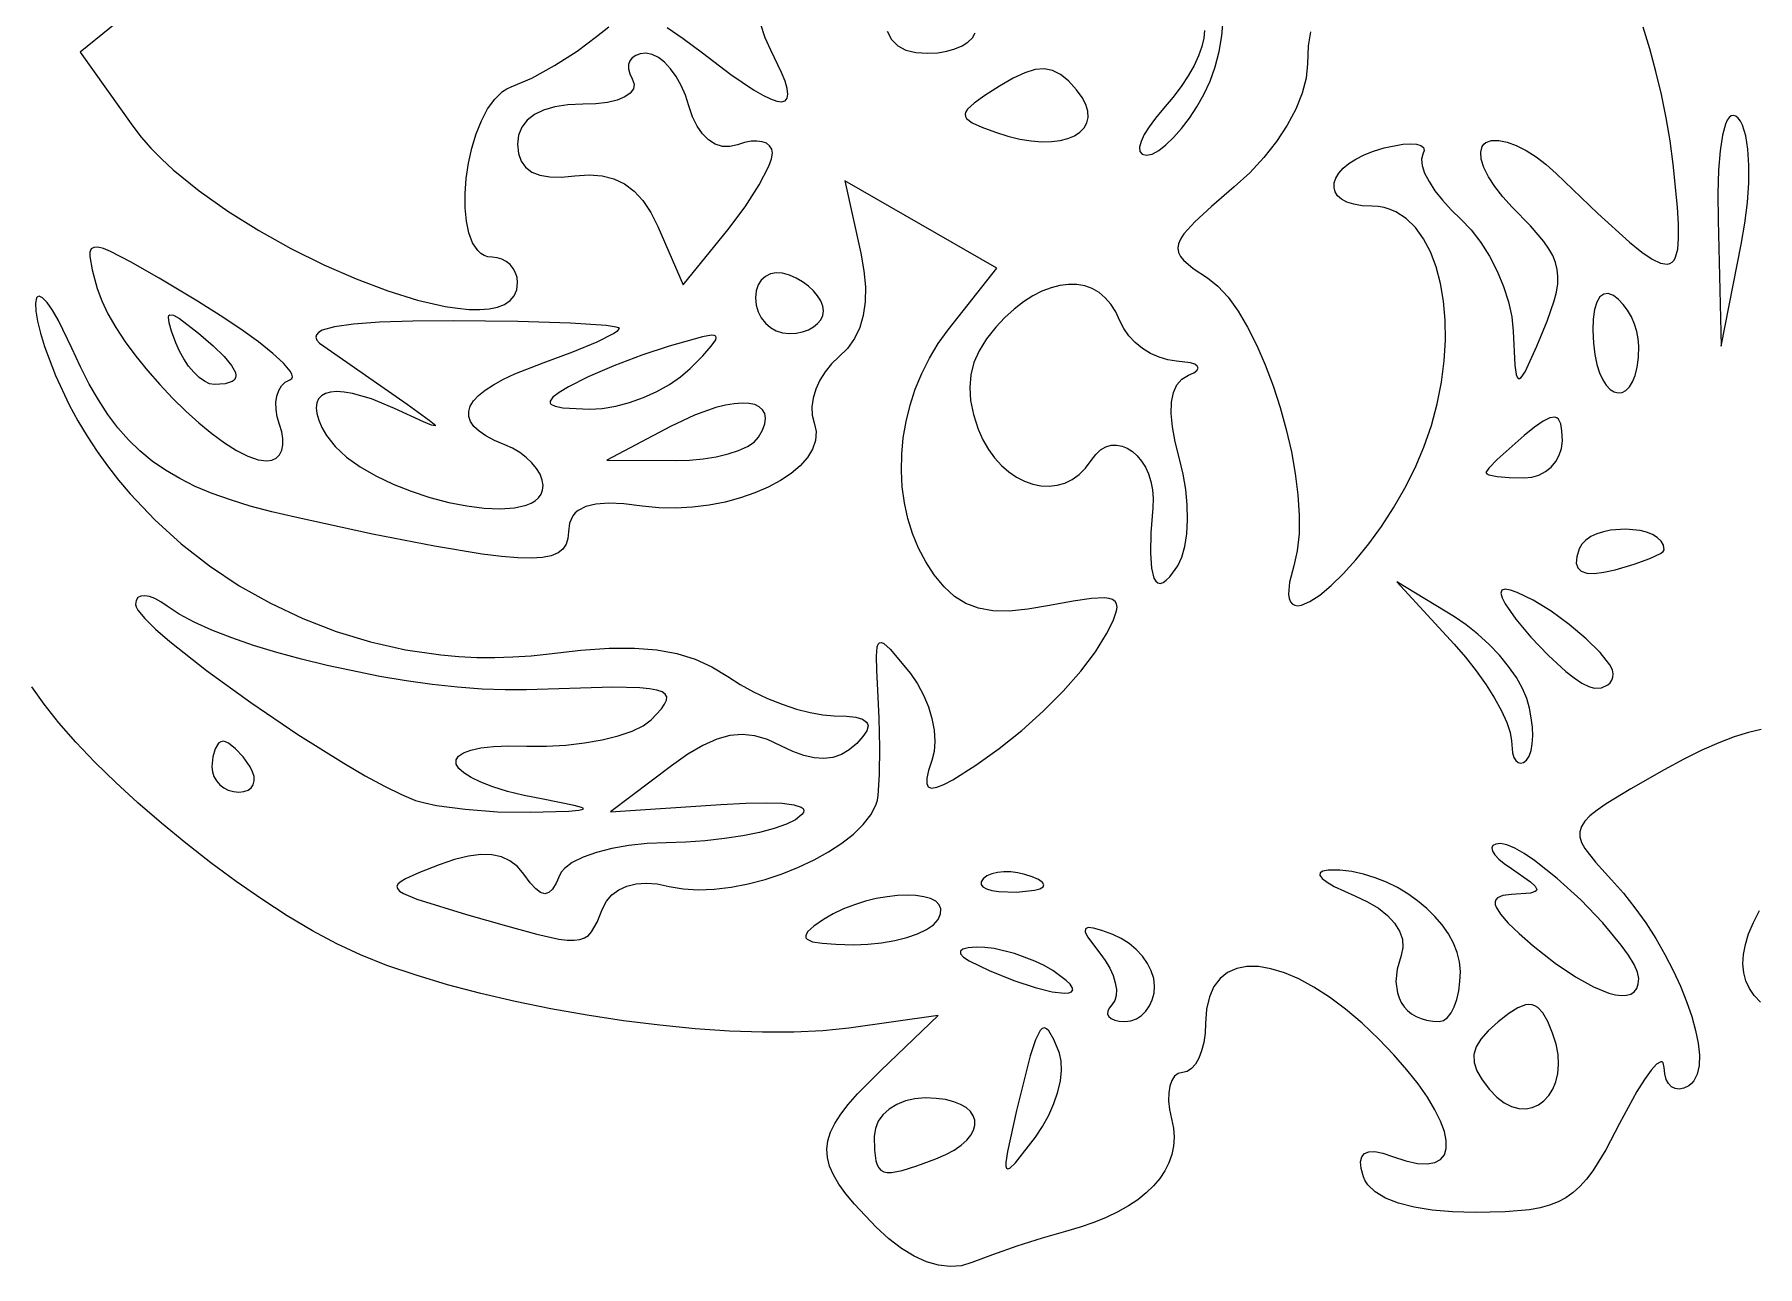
# Model space of a CAD drawing. Header units: millimetres. Extents: x -3.08 to 4.09, y 0 to 4.57.
# Drawn here: x -1.866 to -1.115, y 1.438 to 1.975 of the extents above; entities that cross this region are included whole.
import ezdxf

# ---------------------------------------------------------------- set-up
doc = ezdxf.new("R2010")
doc.units = ezdxf.units.MM

msp = doc.modelspace()

# ---------------------------------------------------------------- linework, layer by layer
at = {"flags": 128}
for points in [[(-1.820538, 1.988076), (-1.846372, 1.967159), (-1.8234, 1.934896), (-1.819744, 1.930137), (-1.815569, 1.92538), (-1.810917, 1.920639), (-1.80583, 1.915932), (-1.794517, 1.906689), (-1.781962, 1.897785), (-1.768497, 1.889355), (-1.754457, 1.881536), (-1.740173, 1.874462), (-1.725979, 1.868269), (-1.712209, 1.863092), (-1.699194, 1.859066), (-1.687267, 1.856327), (-1.681817, 1.855483), (-1.676763, 1.855011), (-1.672148, 1.854928), (-1.668013, 1.855252), (-1.6644, 1.855999), (-1.661351, 1.857186), (-1.658907, 1.85883), (-1.65711, 1.860948), (-1.656001, 1.863557), (-1.655622, 1.866673)], [(-1.655622, 1.866673), (-1.655849, 1.868905), (-1.656499, 1.870988), (-1.657526, 1.872874), (-1.658886, 1.874521), (-1.660532, 1.87588), (-1.662419, 1.876908), (-1.664501, 1.877558), (-1.666733, 1.877784), (-1.66854, 1.877976), (-1.670189, 1.878537), (-1.67168, 1.879442), (-1.673017, 1.88067), (-1.675239, 1.884), (-1.676876, 1.888341), (-1.677948, 1.893509), (-1.678476, 1.899318), (-1.678481, 1.905585), (-1.677983, 1.912123), (-1.677003, 1.918748), (-1.675563, 1.925276), (-1.673682, 1.931521), (-1.671381, 1.937298), (-1.668682, 1.942423), (-1.665605, 1.946711), (-1.662171, 1.949976), (-1.660326, 1.951168), (-1.6584, 1.952034), (-1.649452, 1.955908), (-1.639462, 1.961357), (-1.62965, 1.967656), (-1.621233, 1.974076), (-1.615892, 1.978271)], [(-1.590395, 1.977873), (-1.583392, 1.973181), (-1.575038, 1.96684), (-1.562622, 1.957428), (-1.552749, 1.950745), (-1.548756, 1.948427), (-1.545389, 1.946792), (-1.542642, 1.94584), (-1.540512, 1.945571), (-1.538996, 1.945985), (-1.53809, 1.947082), (-1.537789, 1.948862), (-1.538091, 1.951326), (-1.538992, 1.954474), (-1.540487, 1.958306), (-1.545247, 1.968021), (-1.547649, 1.973408), (-1.549639, 1.979689)], [(-1.494482, 1.976339), (-1.49253, 1.972722), (-1.489811, 1.969999), (-1.486288, 1.968117), (-1.481923, 1.967026), (-1.476677, 1.966673), (-1.472447, 1.9669), (-1.468501, 1.96755), (-1.464925, 1.968578), (-1.461806, 1.969937), (-1.45923, 1.971583), (-1.457283, 1.97347), (-1.456051, 1.975552)], [(-1.356052, 1.976661), (-1.356381, 1.973336), (-1.357258, 1.969647), (-1.358684, 1.965642), (-1.360658, 1.96137), (-1.363178, 1.956877), (-1.366244, 1.95221), (-1.369855, 1.947418), (-1.374011, 1.942548), (-1.377484, 1.938465), (-1.380291, 1.934657), (-1.382401, 1.931206), (-1.383785, 1.928196), (-1.384412, 1.92571), (-1.384253, 1.923832), (-1.383277, 1.922643), (-1.381455, 1.922229), (-1.378964, 1.922769), (-1.376082, 1.924316), (-1.372911, 1.926762), (-1.369554, 1.929998), (-1.366115, 1.933916), (-1.362695, 1.938407), (-1.3594, 1.943362), (-1.35633, 1.948673)], [(-1.309841, 1.976075), (-1.310889, 1.969914), (-1.311177, 1.962104), (-1.311775, 1.955892), (-1.313511, 1.949257), (-1.316304, 1.942337), (-1.320068, 1.935274), (-1.324721, 1.928207), (-1.330179, 1.921276), (-1.336359, 1.914621), (-1.343177, 1.908382), (-1.353065, 1.899925), (-1.360321, 1.893221), (-1.365057, 1.887893), (-1.366514, 1.885627), (-1.367382, 1.883564), (-1.367675, 1.881657), (-1.367406, 1.879858), (-1.36659, 1.878121), (-1.36524, 1.876399), (-1.360993, 1.87281), (-1.354775, 1.868715), (-1.350258, 1.865167), (-1.345805, 1.860292), (-1.341462, 1.854252), (-1.337278, 1.847209), (-1.333302, 1.839323), (-1.329583, 1.830757), (-1.326168, 1.821672), (-1.323106, 1.812229), (-1.320446, 1.80259), (-1.318236, 1.792917), (-1.316524, 1.783371), (-1.315359, 1.774113), (-1.314789, 1.765306), (-1.314863, 1.757111), (-1.315629, 1.749688), (-1.317136, 1.743201), (-1.319, 1.736001), (-1.319459, 1.730816), (-1.319206, 1.728938), (-1.318657, 1.727513), (-1.317829, 1.726525), (-1.316742, 1.725957), (-1.315413, 1.725793), (-1.313861, 1.726016), (-1.310161, 1.727553), (-1.305789, 1.730437), (-1.300891, 1.734533), (-1.295615, 1.739706), (-1.290107, 1.745824), (-1.284515, 1.752752), (-1.278985, 1.760355), (-1.273665, 1.768501), (-1.2687, 1.777056), (-1.264239, 1.785885), (-1.260427, 1.794854)], [(-1.35633, 1.948673), (-1.353641, 1.95447), (-1.351427, 1.960806), (-1.349714, 1.967477), (-1.348532, 1.974277), (-1.347906, 1.981002)], [(-1.260427, 1.794854), (-1.257176, 1.80435), (-1.254635, 1.813859), (-1.252784, 1.823295), (-1.251606, 1.832571), (-1.251082, 1.841601), (-1.251193, 1.850299), (-1.25192, 1.858578), (-1.253245, 1.866352), (-1.255149, 1.873535), (-1.257614, 1.88004), (-1.260621, 1.885781), (-1.264152, 1.890672), (-1.268187, 1.894627), (-1.272709, 1.897558), (-1.275146, 1.898613), (-1.277698, 1.89938), (-1.280362, 1.899848), (-1.283136, 1.900007), (-1.287423, 1.900217), (-1.29105, 1.90082), (-1.294028, 1.90177), (-1.296365, 1.903023), (-1.298071, 1.904535), (-1.299155, 1.906259), (-1.299626, 1.908153), (-1.299493, 1.910172), (-1.298767, 1.91227), (-1.297456, 1.914403), (-1.295569, 1.916528), (-1.293116, 1.918598), (-1.290107, 1.920571), (-1.286549, 1.9224), (-1.282454, 1.924042), (-1.27783, 1.925451), (-1.269618, 1.927029), (-1.266333, 1.927221), (-1.263688, 1.927031), (-1.261752, 1.92647), (-1.260596, 1.925549), (-1.260288, 1.924279), (-1.2609, 1.922673), (-1.261521, 1.920543), (-1.261233, 1.917772), (-1.260104, 1.914476), (-1.258203, 1.910772), (-1.255599, 1.906778), (-1.252359, 1.902609), (-1.248552, 1.898382), (-1.244247, 1.894215), (-1.239822, 1.889634), (-1.235663, 1.884221), (-1.231863, 1.878178), (-1.228514, 1.871705), (-1.225711, 1.865), (-1.223548, 1.858266), (-1.222116, 1.851701), (-1.221511, 1.845507), (-1.220812, 1.830642), (-1.220208, 1.82665), (-1.219804, 1.82549), (-1.219318, 1.824878), (-1.218739, 1.824808), (-1.218056, 1.825272), (-1.216337, 1.827776), (-1.211177, 1.838896), (-1.206639, 1.849868), (-1.203581, 1.858746), (-1.202638, 1.862576), (-1.202102, 1.866093), (-1.201986, 1.869368), (-1.202302, 1.872472), (-1.203063, 1.875475), (-1.204281, 1.878447), (-1.205969, 1.88146), (-1.208138, 1.884583), (-1.213973, 1.891443), (-1.221886, 1.89959), (-1.226058, 1.904103), (-1.229544, 1.908566), (-1.232296, 1.912861), (-1.234268, 1.916875), (-1.235411, 1.92049), (-1.235679, 1.92359), (-1.235024, 1.92606), (-1.234336, 1.927023), (-1.2334, 1.927784), (-1.230915, 1.928658), (-1.227796, 1.928689), (-1.224167, 1.927934), (-1.220155, 1.926448), (-1.215884, 1.924286), (-1.21148, 1.921503), (-1.207068, 1.918156), (-1.202775, 1.914298), (-1.184585, 1.896755), (-1.170792, 1.884288), (-1.165385, 1.879971), (-1.160885, 1.876938), (-1.157229, 1.875195), (-1.154353, 1.874746), (-1.153187, 1.875009), (-1.152193, 1.875598), (-1.151362, 1.876512), (-1.150686, 1.877754), (-1.149768, 1.88122), (-1.149374, 1.886001), (-1.149442, 1.892103), (-1.149907, 1.89953), (-1.151775, 1.918382), (-1.153085, 1.928443), (-1.154795, 1.938602), (-1.156863, 1.948754), (-1.15925, 1.958797), (-1.161912, 1.968628), (-1.16481, 1.978144)], [(-1.544511, 1.923104), (-1.544821, 1.924902), (-1.545711, 1.926347), (-1.547118, 1.927426), (-1.548979, 1.928123), (-1.551233, 1.928424), (-1.553815, 1.928313), (-1.556665, 1.927776), (-1.559719, 1.926798), (-1.563076, 1.92598), (-1.566339, 1.926092), (-1.569454, 1.927088), (-1.572367, 1.928925), (-1.575022, 1.93156), (-1.577365, 1.934949), (-1.579343, 1.939047), (-1.5809, 1.943812), (-1.582363, 1.948403), (-1.584232, 1.952687), (-1.586432, 1.956569), (-1.588884, 1.959956), (-1.591513, 1.962754), (-1.594241, 1.964869), (-1.596993, 1.966207), (-1.599691, 1.966673), (-1.602123, 1.966447), (-1.60412, 1.965797), (-1.605658, 1.964769), (-1.606714, 1.963409), (-1.607262, 1.961763), (-1.607279, 1.959876), (-1.60674, 1.957794), (-1.605622, 1.955562), (-1.604771, 1.953274), (-1.605084, 1.951166), (-1.606486, 1.949276), (-1.608901, 1.947642), (-1.612255, 1.946304), (-1.616471, 1.9453), (-1.621475, 1.94467), (-1.627191, 1.944451), (-1.633688, 1.944165), (-1.639385, 1.943314), (-1.644262, 1.941913), (-1.648297, 1.939972), (-1.651471, 1.937505), (-1.653763, 1.934525), (-1.655154, 1.931045), (-1.655622, 1.927076), (-1.655235, 1.923047), (-1.654071, 1.919675), (-1.652128, 1.916961), (-1.649403, 1.914902), (-1.645893, 1.913497), (-1.641594, 1.912744), (-1.636505, 1.912641), (-1.630622, 1.913187), (-1.624391, 1.913667), (-1.618726, 1.913269), (-1.613588, 1.91197), (-1.608941, 1.909748), (-1.604747, 1.90658), (-1.600969, 1.902443), (-1.59757, 1.897315), (-1.594511, 1.891173), (-1.5834, 1.865673), (-1.563955, 1.889632), (-1.556405, 1.89968), (-1.550222, 1.909342), (-1.546045, 1.917516), (-1.544908, 1.920702), (-1.544511, 1.923104)], [(-1.411844, 1.950798), (-1.415398, 1.954671), (-1.418845, 1.95748), (-1.422331, 1.959233), (-1.426, 1.959937), (-1.429999, 1.9596), (-1.434473, 1.958228), (-1.439567, 1.955829), (-1.445427, 1.952409), (-1.451913, 1.948266), (-1.456577, 1.944959), (-1.459437, 1.942303), (-1.460195, 1.941161), (-1.460509, 1.940111), (-1.46038, 1.93913), (-1.45981, 1.938194), (-1.457355, 1.936366), (-1.453162, 1.93444), (-1.447247, 1.932229), (-1.441801, 1.930493), (-1.436601, 1.929242), (-1.431685, 1.928453), (-1.427094, 1.928107), (-1.422868, 1.928181), (-1.419046, 1.928656), (-1.415668, 1.92951), (-1.412775, 1.930722), (-1.410405, 1.932271), (-1.4086, 1.934137), (-1.407398, 1.936298), (-1.406841, 1.938733), (-1.406966, 1.941421), (-1.407816, 1.944343), (-1.409428, 1.947475), (-1.411844, 1.950798)], [(-1.123344, 1.93834), (-1.124451, 1.939254), (-1.125496, 1.939618), (-1.126475, 1.939444), (-1.127385, 1.938745), (-1.128226, 1.937534), (-1.128994, 1.935822), (-1.130301, 1.930946), (-1.131287, 1.924217), (-1.131932, 1.915733), (-1.132217, 1.905593), (-1.132122, 1.893896), (-1.130844, 1.838896), (-1.122066, 1.88334), (-1.12047, 1.892622), (-1.119385, 1.901623), (-1.118807, 1.910141), (-1.118731, 1.91797), (-1.119152, 1.924909), (-1.120064, 1.930752), (-1.121463, 1.935297), (-1.122344, 1.937019), (-1.123344, 1.93834)], [(-1.618608, 1.593576), (-1.61687, 1.596932), (-1.614482, 1.599716), (-1.6115, 1.601909), (-1.607978, 1.603494), (-1.603969, 1.604453), (-1.599528, 1.604766), (-1.594709, 1.604415), (-1.589566, 1.603382), (-1.583466, 1.602246), (-1.57685, 1.601838), (-1.56984, 1.602107), (-1.562559, 1.602999), (-1.555128, 1.604461), (-1.547668, 1.60644), (-1.540303, 1.608883), (-1.533153, 1.611738), (-1.526341, 1.61495), (-1.519988, 1.618468), (-1.514217, 1.622238), (-1.509148, 1.626208), (-1.504905, 1.630324), (-1.501609, 1.634533), (-1.499381, 1.638783), (-1.498706, 1.640907), (-1.498344, 1.643021), (-1.497817, 1.652235), (-1.49767, 1.663958), (-1.497899, 1.676681), (-1.498497, 1.688896), (-1.49902, 1.697526), (-1.499164, 1.703808), (-1.49879, 1.707812), (-1.498366, 1.708982), (-1.497761, 1.709609), (-1.496957, 1.709702), (-1.495937, 1.70927), (-1.49318, 1.706866), (-1.484316, 1.696146), (-1.481231, 1.691666), (-1.478615, 1.686801), (-1.476507, 1.681705), (-1.474946, 1.676534), (-1.473971, 1.671444), (-1.473619, 1.666591), (-1.47393, 1.662129), (-1.474941, 1.658215), (-1.476423, 1.653936), (-1.477198, 1.650618), (-1.477245, 1.648242), (-1.476544, 1.646791), (-1.475074, 1.646247), (-1.472814, 1.64659), (-1.469745, 1.647803), (-1.465844, 1.649868), (-1.455751, 1.656174), (-1.445642, 1.663431), (-1.435768, 1.671401), (-1.426382, 1.679843), (-1.417737, 1.688519), (-1.410086, 1.697188), (-1.403681, 1.705611), (-1.398775, 1.713548), (-1.395951, 1.719224), (-1.394449, 1.723531), (-1.394252, 1.725201), (-1.394456, 1.726563), (-1.395084, 1.72763), (-1.39616, 1.728413), (-1.397707, 1.728923), (-1.399748, 1.729173), (-1.405407, 1.728935), (-1.413326, 1.727793), (-1.423691, 1.72584), (-1.433117, 1.724224), (-1.441301, 1.723458), (-1.448415, 1.723589), (-1.45463, 1.724663), (-1.46012, 1.726725), (-1.465056, 1.72982), (-1.469611, 1.733996), (-1.473955, 1.739298), (-1.477662, 1.744941), (-1.48081, 1.750941), (-1.483403, 1.757251), (-1.485443, 1.763825), (-1.486933, 1.770615), (-1.487875, 1.777575), (-1.488273, 1.784657), (-1.488129, 1.791814), (-1.487446, 1.798999), (-1.486226, 1.806166), (-1.484473, 1.813266), (-1.482189, 1.820253), (-1.479378, 1.827081), (-1.476041, 1.833701), (-1.472181, 1.840067), (-1.467802, 1.846132), (-1.446636, 1.873034), (-1.479788, 1.892062), (-1.512941, 1.91109), (-1.506011, 1.879534), (-1.504626, 1.871868), (-1.503975, 1.864798), (-1.504058, 1.858315), (-1.504879, 1.852406), (-1.506439, 1.847061), (-1.508741, 1.842269), (-1.511787, 1.838018), (-1.51558, 1.834298), (-1.51878, 1.831238), (-1.521537, 1.827793), (-1.523808, 1.82408), (-1.525549, 1.820215), (-1.526715, 1.816317), (-1.527264, 1.812501), (-1.52715, 1.808887), (-1.52633, 1.80559), (-1.525437, 1.801711), (-1.52568, 1.797856), (-1.526975, 1.794066), (-1.529239, 1.790381), (-1.532386, 1.786843), (-1.536335, 1.783492), (-1.540999, 1.780368), (-1.546295, 1.777514), (-1.55214, 1.774968), (-1.558449, 1.772772), (-1.565138, 1.770967), (-1.572123, 1.769594), (-1.57932, 1.768693), (-1.586645, 1.768304), (-1.594015, 1.768469), (-1.601344, 1.769229), (-1.609221, 1.770161), (-1.615903, 1.770455), (-1.621435, 1.770098), (-1.625861, 1.769073), (-1.629226, 1.767364), (-1.630525, 1.766248), (-1.631574, 1.764955), (-1.632951, 1.761832), (-1.6334, 1.757979), (-1.633642, 1.75505), (-1.634428, 1.752542), (-1.635848, 1.750461), (-1.637991, 1.748811), (-1.640947, 1.747596), (-1.644804, 1.746821), (-1.649653, 1.746492), (-1.655582, 1.746613), (-1.662681, 1.747188), (-1.67104, 1.748222), (-1.691894, 1.751688), (-1.718858, 1.757048), (-1.75265, 1.76434), (-1.762802, 1.766719), (-1.77218, 1.769219), (-1.780831, 1.771877), (-1.788807, 1.774733), (-1.796156, 1.777824), (-1.80293, 1.781187), (-1.809177, 1.78486), (-1.814948, 1.788882), (-1.820293, 1.793289), (-1.825261, 1.798121), (-1.829902, 1.803414), (-1.834267, 1.809207), (-1.838404, 1.815538), (-1.842365, 1.822443), (-1.846199, 1.829962), (-1.849955, 1.838132), (-1.85584, 1.85023), (-1.858466, 1.854684), (-1.860794, 1.857968), (-1.862759, 1.860001), (-1.864297, 1.860702), (-1.864885, 1.860528), (-1.865342, 1.85999), (-1.86583, 1.857784), (-1.865694, 1.854271), (-1.864952, 1.849809), (-1.863663, 1.844581), (-1.861887, 1.838771), (-1.857117, 1.826128), (-1.851122, 1.81334), (-1.847332, 1.806407), (-1.843275, 1.799656), (-1.838958, 1.793091), (-1.834391, 1.786716), (-1.829583, 1.780538), (-1.824544, 1.77456), (-1.813806, 1.763223), (-1.802249, 1.752744), (-1.789946, 1.743161), (-1.776971, 1.734511), (-1.763394, 1.726831), (-1.74929, 1.72016), (-1.734731, 1.714535), (-1.719789, 1.709993), (-1.704538, 1.706572), (-1.689049, 1.704311), (-1.681238, 1.703626), (-1.673396, 1.703245), (-1.66553, 1.703173), (-1.65765, 1.703414), (-1.649766, 1.703972), (-1.641886, 1.704854), (-1.627984, 1.706439), (-1.615645, 1.707262), (-1.604681, 1.7073), (-1.594907, 1.706527), (-1.586135, 1.704922), (-1.578179, 1.702459), (-1.570852, 1.699116), (-1.563969, 1.694868), (-1.55862, 1.691434), (-1.552762, 1.688232), (-1.546586, 1.68533), (-1.540282, 1.6828), (-1.53404, 1.68071), (-1.528051, 1.679131), (-1.522506, 1.678133), (-1.517594, 1.677784), (-1.51225, 1.677623), (-1.50812, 1.677122), (-1.505186, 1.676257), (-1.503427, 1.675005), (-1.502983, 1.674226), (-1.502825, 1.67334), (-1.50336, 1.67124), (-1.505011, 1.668678), (-1.507761, 1.665632), (-1.510996, 1.662875), (-1.514439, 1.660875), (-1.518114, 1.659632), (-1.522049, 1.659144), (-1.526269, 1.65941), (-1.5308, 1.66043), (-1.535668, 1.662204), (-1.5409, 1.664729), (-1.546661, 1.667402), (-1.552188, 1.669048), (-1.557625, 1.669641), (-1.563117, 1.669156), (-1.568806, 1.667565), (-1.574839, 1.664842), (-1.581359, 1.660961), (-1.588511, 1.655896), (-1.615122, 1.635826), (-1.566969, 1.63909), (-1.556141, 1.63968), (-1.547211, 1.639858), (-1.540195, 1.639627), (-1.535111, 1.638991), (-1.531977, 1.637954), (-1.531146, 1.637285), (-1.530809, 1.636518), (-1.530968, 1.635652), (-1.531625, 1.634687), (-1.534441, 1.632465), (-1.538413, 1.630473), (-1.543724, 1.628608), (-1.550146, 1.626912), (-1.557446, 1.625425), (-1.565395, 1.624189), (-1.57376, 1.623244), (-1.58231, 1.622633), (-1.590816, 1.622396), (-1.599114, 1.622077), (-1.607078, 1.621233), (-1.614518, 1.61992), (-1.621243, 1.618196), (-1.627064, 1.616119), (-1.631789, 1.613745), (-1.635228, 1.611133), (-1.636406, 1.609756), (-1.637191, 1.60834), (-1.638822, 1.60473), (-1.640407, 1.60216), (-1.642016, 1.600632), (-1.643719, 1.600149), (-1.645586, 1.600711), (-1.647687, 1.60232), (-1.650093, 1.604979), (-1.652872, 1.608687), (-1.65572, 1.612048), (-1.658969, 1.61458), (-1.66267, 1.616292), (-1.666877, 1.617187), (-1.671643, 1.617273), (-1.677022, 1.616554), (-1.683067, 1.615038), (-1.68983, 1.612729), (-1.698446, 1.609392), (-1.704436, 1.606712), (-1.706405, 1.605545), (-1.707667, 1.604453), (-1.708208, 1.603407), (-1.708009, 1.602376), (-1.707055, 1.601333), (-1.705329, 1.600246), (-1.699496, 1.597825), (-1.677844, 1.591159), (-1.660415, 1.586095), (-1.64727, 1.582506), (-1.637699, 1.58042), (-1.634032, 1.57995), (-1.630992, 1.579868), (-1.62849, 1.580176), (-1.626439, 1.580878), (-1.624748, 1.581978), (-1.62333, 1.58348), (-1.620957, 1.587703), (-1.618608, 1.593576)], [(-1.759372, 1.80484), (-1.760384, 1.808113), (-1.760911, 1.811306), (-1.760973, 1.81434), (-1.760585, 1.817133), (-1.759768, 1.819607), (-1.758538, 1.821682), (-1.756914, 1.823277), (-1.754913, 1.824312), (-1.7541, 1.824832), (-1.753827, 1.825649), (-1.754075, 1.826748), (-1.754823, 1.82811), (-1.757735, 1.831552), (-1.762398, 1.835837), (-1.768646, 1.840823), (-1.776314, 1.846371), (-1.785236, 1.85234), (-1.795247, 1.85859), (-1.811884, 1.868588), (-1.824335, 1.875801), (-1.833095, 1.880293), (-1.836246, 1.881537), (-1.83866, 1.882125), (-1.840399, 1.882063), (-1.841526, 1.88136), (-1.842101, 1.880024), (-1.842188, 1.878063), (-1.841143, 1.872294), (-1.838886, 1.864118), (-1.836966, 1.858775), (-1.834224, 1.85305), (-1.830761, 1.847041), (-1.826673, 1.840851), (-1.822061, 1.834578), (-1.817023, 1.828324), (-1.811657, 1.822188), (-1.806063, 1.816272), (-1.800338, 1.810676), (-1.794583, 1.8055), (-1.788895, 1.800845), (-1.783374, 1.796811), (-1.778118, 1.793499), (-1.773225, 1.791008), (-1.768796, 1.78944), (-1.764927, 1.788896), (-1.762708, 1.789221), (-1.760878, 1.790152), (-1.75946, 1.791626), (-1.758478, 1.793576), (-1.757955, 1.795938), (-1.757914, 1.798646), (-1.758378, 1.801635), (-1.759372, 1.80484)], [(-1.522288, 1.854368), (-1.522591, 1.856478), (-1.523458, 1.85867), (-1.524828, 1.860882), (-1.526641, 1.863048), (-1.528836, 1.865105), (-1.531353, 1.866989), (-1.53413, 1.868635), (-1.537108, 1.869979), (-1.540085, 1.870801), (-1.542863, 1.870953), (-1.54538, 1.870473), (-1.547575, 1.869404), (-1.549388, 1.867786), (-1.550758, 1.865661), (-1.551625, 1.863068), (-1.551927, 1.860048), (-1.551625, 1.856914), (-1.550758, 1.85399), (-1.549388, 1.851341), (-1.547575, 1.849031), (-1.54538, 1.847123), (-1.542863, 1.845681), (-1.540085, 1.844769), (-1.537108, 1.844451), (-1.53413, 1.844653), (-1.531353, 1.845233), (-1.528836, 1.84615), (-1.526641, 1.847363), (-1.524828, 1.848831), (-1.523458, 1.850516), (-1.522591, 1.852375), (-1.522288, 1.854368)], [(-1.366983, 1.789771), (-1.36889, 1.797192), (-1.37011, 1.803792), (-1.370644, 1.809574), (-1.370492, 1.81454), (-1.369652, 1.818692), (-1.368125, 1.822034), (-1.365912, 1.824569), (-1.363011, 1.826298), (-1.360786, 1.827377), (-1.35943, 1.828418), (-1.358921, 1.829397), (-1.359238, 1.830288), (-1.360359, 1.831066), (-1.362263, 1.831705), (-1.36833, 1.832465), (-1.372128, 1.832978), (-1.375922, 1.834116), (-1.379613, 1.835806), (-1.383099, 1.837975), (-1.38628, 1.840553), (-1.389055, 1.843465), (-1.391323, 1.84664), (-1.392983, 1.850007), (-1.394772, 1.853916), (-1.396907, 1.857274), (-1.399358, 1.860082), (-1.402098, 1.862342), (-1.405099, 1.864056), (-1.408331, 1.865224), (-1.411766, 1.865848), (-1.415375, 1.86593), (-1.419131, 1.865471), (-1.423005, 1.864473), (-1.426967, 1.862936), (-1.430991, 1.860862), (-1.435046, 1.858253), (-1.439106, 1.85511), (-1.44314, 1.851435), (-1.447122, 1.847229), (-1.451198, 1.842102), (-1.454362, 1.836974), (-1.456624, 1.831783), (-1.457993, 1.82647), (-1.458481, 1.820974), (-1.458098, 1.815235), (-1.456855, 1.809192), (-1.454761, 1.802784), (-1.452717, 1.798147), (-1.450314, 1.793952), (-1.4476, 1.790213), (-1.444622, 1.786943), (-1.441427, 1.784155), (-1.438063, 1.781863), (-1.434577, 1.780078), (-1.431016, 1.778816), (-1.427427, 1.778088), (-1.423859, 1.777908), (-1.420357, 1.77829), (-1.41697, 1.779245), (-1.413744, 1.780789), (-1.410728, 1.782933), (-1.407967, 1.785691), (-1.405511, 1.789076), (-1.403551, 1.79173), (-1.401419, 1.793699), (-1.39916, 1.795016), (-1.396819, 1.795717), (-1.39444, 1.795835), (-1.392069, 1.795405), (-1.389749, 1.794461), (-1.387526, 1.793036), (-1.385445, 1.791166), (-1.38355, 1.788884), (-1.381886, 1.786225), (-1.380497, 1.783223), (-1.379429, 1.779911), (-1.378726, 1.776325), (-1.378433, 1.772498), (-1.378594, 1.768465), (-1.379447, 1.757519), (-1.379648, 1.748747), (-1.379208, 1.742176), (-1.378137, 1.737828), (-1.377369, 1.736495), (-1.376448, 1.735728), (-1.375375, 1.735529), (-1.374151, 1.735901), (-1.372777, 1.736846), (-1.371256, 1.73837), (-1.367775, 1.743159), (-1.366, 1.746886), (-1.364698, 1.751595), (-1.363872, 1.757094), (-1.363525, 1.763194), (-1.363659, 1.769703), (-1.364278, 1.776429), (-1.365385, 1.783182), (-1.366983, 1.789771)], [(-1.166733, 1.838896), (-1.166958, 1.842119), (-1.167605, 1.845394), (-1.168626, 1.848631), (-1.169978, 1.851739), (-1.171614, 1.854627), (-1.173489, 1.857204), (-1.175558, 1.859379), (-1.177775, 1.861062), (-1.180031, 1.861951), (-1.182011, 1.861712), (-1.183686, 1.860413), (-1.18503, 1.858118), (-1.186013, 1.854893), (-1.186609, 1.850804), (-1.186788, 1.845918), (-1.186525, 1.840298), (-1.18592, 1.835343), (-1.185008, 1.83102), (-1.183837, 1.827334), (-1.182454, 1.824288), (-1.180906, 1.821885), (-1.179243, 1.820129), (-1.177511, 1.819023), (-1.175759, 1.818571), (-1.174034, 1.818776), (-1.172384, 1.819641), (-1.170856, 1.82117), (-1.169499, 1.823367), (-1.168361, 1.826234), (-1.167488, 1.829776), (-1.16693, 1.833995), (-1.166733, 1.838896)], [(-1.804691, 1.840465), (-1.806524, 1.845505), (-1.807597, 1.849204), (-1.807851, 1.851588), (-1.807653, 1.852295), (-1.807228, 1.852682), (-1.805667, 1.852511), (-1.803111, 1.8511), (-1.794775, 1.844659), (-1.788349, 1.839102), (-1.783532, 1.834405), (-1.780314, 1.830531), (-1.778681, 1.827444), (-1.778455, 1.826184), (-1.778622, 1.825107), (-1.77918, 1.824209), (-1.780126, 1.823484), (-1.783181, 1.822536), (-1.787775, 1.822229), (-1.789911, 1.822601), (-1.79218, 1.823668), (-1.794511, 1.825355), (-1.796837, 1.827587), (-1.799087, 1.830288), (-1.801193, 1.833385), (-1.803084, 1.836802), (-1.804691, 1.840465)], [(-1.644511, 1.778132), (-1.644851, 1.780565), (-1.645826, 1.783086), (-1.647367, 1.785623), (-1.649407, 1.788102), (-1.651876, 1.79045), (-1.654706, 1.792595), (-1.657829, 1.794462), (-1.661177, 1.795979), (-1.66566, 1.797879), (-1.669394, 1.799846), (-1.672383, 1.801875), (-1.67463, 1.803962), (-1.676136, 1.806102), (-1.676904, 1.808288), (-1.676936, 1.810518), (-1.676235, 1.812784), (-1.674802, 1.815084), (-1.672642, 1.817411), (-1.669755, 1.81976), (-1.666144, 1.822127), (-1.661812, 1.824507), (-1.656761, 1.826895), (-1.644511, 1.831673), (-1.63157, 1.836448), (-1.620978, 1.840863), (-1.613825, 1.844425), (-1.61188, 1.845734), (-1.611205, 1.846646), (-1.611586, 1.846988), (-1.612693, 1.84732), (-1.616937, 1.84795), (-1.632507, 1.849019), (-1.655541, 1.849741), (-1.683663, 1.850007), (-1.701337, 1.849853), (-1.715802, 1.84938), (-1.727146, 1.848571), (-1.735459, 1.847409), (-1.740827, 1.845878), (-1.742434, 1.844968), (-1.743339, 1.84396), (-1.743552, 1.84285), (-1.743084, 1.841638), (-1.741946, 1.84032), (-1.74015, 1.838896), (-1.703816, 1.813659), (-1.694114, 1.806751), (-1.69194, 1.80494), (-1.69154, 1.804439), (-1.691603, 1.804206), (-1.693138, 1.804537), (-1.696584, 1.805919), (-1.709358, 1.811784), (-1.719278, 1.815934), (-1.727674, 1.818375), (-1.73126, 1.818971), (-1.734418, 1.819158), (-1.737131, 1.818943), (-1.739384, 1.818333), (-1.741161, 1.817333), (-1.742446, 1.815951), (-1.743223, 1.814191), (-1.743477, 1.812062), (-1.743192, 1.809568), (-1.742351, 1.806716), (-1.740939, 1.803513), (-1.738941, 1.799965), (-1.735219, 1.795166), (-1.730246, 1.790603), (-1.724229, 1.786324), (-1.717372, 1.782376), (-1.709882, 1.778806), (-1.701964, 1.775663), (-1.693825, 1.772993), (-1.685669, 1.770845), (-1.677702, 1.769266), (-1.67013, 1.768303), (-1.663159, 1.768004), (-1.656994, 1.768416), (-1.651841, 1.769588), (-1.649708, 1.770473), (-1.647906, 1.771566), (-1.646459, 1.772872), (-1.645394, 1.774398), (-1.644736, 1.776149), (-1.644511, 1.778132)], [(-1.580358, 1.829243), (-1.574899, 1.834797), (-1.571161, 1.838934), (-1.569225, 1.841745), (-1.56896, 1.84268), (-1.569176, 1.843317), (-1.569884, 1.843667), (-1.571094, 1.843741), (-1.575063, 1.843104), (-1.589483, 1.839007), (-1.601378, 1.835018), (-1.613624, 1.830335), (-1.624778, 1.82554), (-1.6334, 1.821215), (-1.637512, 1.818721), (-1.640191, 1.816662), (-1.641402, 1.815003), (-1.641447, 1.814312), (-1.641113, 1.813708), (-1.639289, 1.812741), (-1.635898, 1.812067), (-1.624275, 1.811451), (-1.618725, 1.811755), (-1.612833, 1.812753), (-1.606777, 1.814372), (-1.600738, 1.81654), (-1.594897, 1.819183), (-1.589433, 1.82223), (-1.584526, 1.825608), (-1.580358, 1.829243)], [(-1.550552, 1.799229), (-1.548865, 1.80236), (-1.547875, 1.805132), (-1.547549, 1.80754), (-1.547856, 1.80958), (-1.548761, 1.811248), (-1.550234, 1.81254), (-1.55224, 1.813453), (-1.554749, 1.813982), (-1.557726, 1.814124), (-1.561139, 1.813874), (-1.564956, 1.813228), (-1.569144, 1.812182), (-1.578503, 1.808876), (-1.588955, 1.803923), (-1.616733, 1.789215), (-1.586844, 1.789048), (-1.580707, 1.789229), (-1.57473, 1.789805), (-1.569061, 1.790735), (-1.563849, 1.791977), (-1.559244, 1.793489), (-1.555393, 1.79523), (-1.552446, 1.797157), (-1.550552, 1.799229)], [(-1.200066, 1.797659), (-1.200228, 1.801984), (-1.20077, 1.805134), (-1.201776, 1.807119), (-1.20248, 1.807679), (-1.203332, 1.807953), (-1.205521, 1.807647), (-1.208428, 1.806212), (-1.212137, 1.803662), (-1.216733, 1.800007), (-1.228504, 1.789547), (-1.232084, 1.785829), (-1.2334, 1.783826), (-1.233059, 1.783354), (-1.232084, 1.782914), (-1.228504, 1.782168), (-1.223204, 1.781664), (-1.216733, 1.781479), (-1.213385, 1.781809), (-1.210262, 1.782755), (-1.207431, 1.784251), (-1.204962, 1.786231), (-1.202923, 1.788627), (-1.201381, 1.791375), (-1.200406, 1.794408), (-1.200066, 1.797659)], [(-1.155622, 1.750104), (-1.155989, 1.752184), (-1.157033, 1.753995), (-1.158664, 1.755537), (-1.160792, 1.756808), (-1.163329, 1.757808), (-1.166186, 1.758535), (-1.172504, 1.759166), (-1.179032, 1.758694), (-1.182153, 1.75804), (-1.185059, 1.757108), (-1.187662, 1.755895), (-1.189873, 1.7544), (-1.191602, 1.752623), (-1.192761, 1.750562), (-1.193792, 1.747131), (-1.193983, 1.744365), (-1.193327, 1.742259), (-1.191813, 1.740809), (-1.189433, 1.740008), (-1.186179, 1.739851), (-1.182041, 1.740334), (-1.177011, 1.741451), (-1.168706, 1.743862), (-1.161905, 1.746298), (-1.15731, 1.748475), (-1.156058, 1.749375), (-1.155622, 1.750104)], [(-1.215594, 1.685298), (-1.217405, 1.689694), (-1.220083, 1.694398), (-1.223501, 1.699265), (-1.22753, 1.704149), (-1.232039, 1.708904), (-1.236901, 1.713384), (-1.241985, 1.717444), (-1.247163, 1.720937), (-1.272288, 1.736257), (-1.247288, 1.709076), (-1.242266, 1.703311), (-1.237581, 1.697341), (-1.233336, 1.691337), (-1.229632, 1.685474), (-1.226573, 1.679923), (-1.224261, 1.674859), (-1.222799, 1.670454), (-1.222288, 1.666882), (-1.22177, 1.661566), (-1.221162, 1.659622), (-1.220358, 1.658199), (-1.219385, 1.657334), (-1.218269, 1.657059), (-1.217038, 1.657411), (-1.215719, 1.658423), (-1.214532, 1.660157), (-1.213678, 1.662576), (-1.213159, 1.665569), (-1.212974, 1.669027), (-1.213125, 1.67284), (-1.213612, 1.676896), (-1.214434, 1.681086), (-1.215594, 1.685298)], [(-1.644511, 1.64134), (-1.652791, 1.643002), (-1.660081, 1.644816), (-1.66637, 1.646745), (-1.671645, 1.648748), (-1.675896, 1.650788), (-1.679109, 1.652826), (-1.681274, 1.654823), (-1.682379, 1.656741), (-1.682411, 1.658541), (-1.681359, 1.660184), (-1.679211, 1.661632), (-1.675956, 1.662846), (-1.671581, 1.663787), (-1.666075, 1.664418), (-1.659426, 1.664698), (-1.651622, 1.66459), (-1.64307, 1.66454), (-1.634582, 1.665004), (-1.626381, 1.665936), (-1.618688, 1.667288), (-1.611725, 1.669014), (-1.605716, 1.671067), (-1.60088, 1.673399), (-1.597441, 1.675965), (-1.592932, 1.680834), (-1.591498, 1.682829), (-1.590692, 1.68455), (-1.590573, 1.686012), (-1.591202, 1.687229), (-1.592637, 1.688216), (-1.594939, 1.688988), (-1.598169, 1.689558), (-1.602385, 1.689942), (-1.614017, 1.690209), (-1.651761, 1.689146), (-1.661083, 1.689045), (-1.671131, 1.689416), (-1.681763, 1.690224), (-1.692837, 1.691437), (-1.70421, 1.693021), (-1.715741, 1.694944), (-1.738705, 1.699673), (-1.749854, 1.702414), (-1.760591, 1.705361), (-1.770774, 1.708482), (-1.780261, 1.711743), (-1.788909, 1.715112), (-1.796576, 1.718556), (-1.803121, 1.722041), (-1.8084, 1.725534), (-1.81119, 1.727447), (-1.813792, 1.72885), (-1.81615, 1.72974), (-1.818207, 1.730113), (-1.819905, 1.729965), (-1.821187, 1.729294), (-1.821996, 1.728096), (-1.822275, 1.726368), (-1.822003, 1.725258), (-1.821214, 1.723845), (-1.818197, 1.720191), (-1.813456, 1.715569), (-1.807221, 1.71014), (-1.791194, 1.697506), (-1.771967, 1.683585), (-1.751391, 1.669669), (-1.731316, 1.657053), (-1.722044, 1.651637), (-1.713591, 1.647031), (-1.706188, 1.643396), (-1.700066, 1.640896), (-1.696038, 1.639742), (-1.690965, 1.638692), (-1.678504, 1.636984), (-1.664324, 1.63594), (-1.650066, 1.635729), (-1.633335, 1.636221), (-1.628911, 1.636588), (-1.627059, 1.637092), (-1.627084, 1.637409), (-1.627736, 1.637776), (-1.630898, 1.638684), (-1.644511, 1.64134)], [(-1.177844, 1.695993), (-1.178246, 1.697824), (-1.179396, 1.700038), (-1.183586, 1.705342), (-1.189717, 1.711358), (-1.197091, 1.717538), (-1.20501, 1.723337), (-1.212778, 1.728208), (-1.219696, 1.731604), (-1.222618, 1.732578), (-1.225066, 1.732979), (-1.226491, 1.732581), (-1.226884, 1.731303), (-1.226358, 1.729267), (-1.225023, 1.726597), (-1.220368, 1.719846), (-1.213804, 1.712031), (-1.206218, 1.704137), (-1.198494, 1.697147), (-1.194857, 1.694298), (-1.191519, 1.692044), (-1.188588, 1.690508), (-1.186177, 1.689812), (-1.182942, 1.690018), (-1.180292, 1.691251), (-1.179272, 1.69219), (-1.178502, 1.69331), (-1.178014, 1.694586), (-1.177844, 1.695993)], [(-1.113416, 1.671717), (-1.118931, 1.670472), (-1.125081, 1.668559), (-1.131848, 1.665975), (-1.139214, 1.66272), (-1.147163, 1.658792), (-1.155677, 1.654187), (-1.170241, 1.645929), (-1.180932, 1.639429), (-1.184908, 1.636665), (-1.188015, 1.634133), (-1.190286, 1.631763), (-1.191755, 1.629486), (-1.192455, 1.627232), (-1.192418, 1.624932), (-1.191679, 1.622517), (-1.190269, 1.619918), (-1.185573, 1.613887), (-1.178594, 1.606284), (-1.173364, 1.60035), (-1.168391, 1.59403), (-1.163709, 1.587416), (-1.159351, 1.580599), (-1.155354, 1.573672), (-1.15175, 1.566726), (-1.148574, 1.559852), (-1.145861, 1.553144), (-1.143646, 1.546692), (-1.141961, 1.540587), (-1.140843, 1.534923), (-1.140324, 1.52979), (-1.140441, 1.525281), (-1.141226, 1.521486), (-1.142715, 1.518499), (-1.143734, 1.517336), (-1.144941, 1.516409), (-1.147088, 1.515377), (-1.149091, 1.514988), (-1.150908, 1.51521), (-1.152493, 1.51601), (-1.153804, 1.517356), (-1.154797, 1.519214), (-1.155426, 1.521553), (-1.15565, 1.52434), (-1.156046, 1.526469), (-1.156528, 1.526898), (-1.157184, 1.526921), (-1.158982, 1.525796), (-1.161361, 1.523194), (-1.164242, 1.519215), (-1.167544, 1.513957), (-1.175094, 1.500007), (-1.181163, 1.488422), (-1.186767, 1.479364), (-1.189548, 1.475687), (-1.192396, 1.472529), (-1.195374, 1.46985), (-1.19854, 1.467614), (-1.201958, 1.465783), (-1.205687, 1.464318), (-1.20979, 1.463183), (-1.214326, 1.462339), (-1.224947, 1.461373), (-1.238038, 1.461118), (-1.247908, 1.461384), (-1.256814, 1.462169), (-1.264697, 1.463456), (-1.2715, 1.465225), (-1.277167, 1.46746), (-1.28164, 1.470141), (-1.284862, 1.473251), (-1.285985, 1.474961), (-1.286775, 1.476771), (-1.287752, 1.480403), (-1.288013, 1.483305), (-1.287551, 1.485479), (-1.28636, 1.48693), (-1.284432, 1.487663), (-1.281761, 1.487681), (-1.27834, 1.486988), (-1.274163, 1.48559), (-1.268245, 1.483618), (-1.263188, 1.482548), (-1.258989, 1.482332), (-1.255642, 1.482927), (-1.253141, 1.484287), (-1.251482, 1.486365), (-1.250659, 1.489117), (-1.250667, 1.492496), (-1.251501, 1.496458), (-1.253155, 1.500957), (-1.255625, 1.505947), (-1.258906, 1.511383), (-1.262991, 1.517219), (-1.267876, 1.52341), (-1.273556, 1.52991), (-1.280025, 1.536673), (-1.287355, 1.54365), (-1.294566, 1.549775), (-1.301607, 1.555045), (-1.30843, 1.559454), (-1.314987, 1.562998), (-1.321229, 1.565673), (-1.327107, 1.567474), (-1.332573, 1.568397), (-1.337578, 1.568438), (-1.342073, 1.567591), (-1.346011, 1.565853), (-1.349341, 1.563218), (-1.352016, 1.559683), (-1.353987, 1.555244), (-1.355205, 1.549895), (-1.355622, 1.543632), (-1.355828, 1.53933), (-1.356418, 1.535319), (-1.35735, 1.531684), (-1.358584, 1.528514), (-1.360076, 1.525895), (-1.361786, 1.523917), (-1.363671, 1.522665), (-1.365691, 1.522229), (-1.367607, 1.521816), (-1.369186, 1.520632), (-1.370408, 1.51876), (-1.371254, 1.516284), (-1.371704, 1.513288), (-1.371738, 1.509854), (-1.371338, 1.506066), (-1.370483, 1.502007), (-1.369671, 1.497948), (-1.369383, 1.49399), (-1.369611, 1.490138), (-1.37035, 1.486401), (-1.371593, 1.482784), (-1.373334, 1.479294), (-1.375567, 1.475939), (-1.378285, 1.472724), (-1.381482, 1.469656), (-1.385151, 1.466742), (-1.389286, 1.463989), (-1.393881, 1.461403), (-1.39893, 1.458991), (-1.404426, 1.456761), (-1.410362, 1.454717), (-1.416733, 1.452868), (-1.426829, 1.449968), (-1.437891, 1.446442), (-1.448575, 1.442737), (-1.457538, 1.439298), (-1.462121, 1.437954), (-1.466973, 1.437578), (-1.472049, 1.438153), (-1.477304, 1.439661), (-1.482693, 1.442087), (-1.488169, 1.445414), (-1.493689, 1.449624), (-1.499205, 1.454701), (-1.508783, 1.464816), (-1.51253, 1.469329), (-1.515581, 1.473555), (-1.517934, 1.477553), (-1.519587, 1.481381), (-1.520539, 1.485098), (-1.520788, 1.48876), (-1.520333, 1.492427), (-1.519172, 1.496156), (-1.517303, 1.500005), (-1.514725, 1.504033), (-1.511436, 1.508297), (-1.507434, 1.512856), (-1.497288, 1.52309), (-1.472288, 1.547048), (-1.511177, 1.541562), (-1.522593, 1.540356), (-1.535179, 1.539753), (-1.548757, 1.539725), (-1.56315, 1.540241), (-1.578177, 1.541274), (-1.593662, 1.542793), (-1.609425, 1.544769), (-1.625288, 1.547173), (-1.641074, 1.549976), (-1.656603, 1.553147), (-1.671697, 1.556658), (-1.686177, 1.56048), (-1.699866, 1.564583), (-1.712585, 1.568937), (-1.724156, 1.573514), (-1.7344, 1.578284), (-1.745074, 1.584053), (-1.756027, 1.590576), (-1.767142, 1.597751), (-1.778307, 1.605476), (-1.789405, 1.613647), (-1.800323, 1.622162), (-1.810946, 1.630919), (-1.821158, 1.639814), (-1.830846, 1.648745), (-1.839895, 1.65761), (-1.84819, 1.666305), (-1.855616, 1.674728), (-1.86206, 1.682776), (-1.867405, 1.690347)], [(-1.772288, 1.655562), (-1.775344, 1.659876), (-1.778584, 1.663409), (-1.78162, 1.665797), (-1.782942, 1.666447), (-1.784066, 1.666673), (-1.78505, 1.666447), (-1.785967, 1.665797), (-1.787521, 1.663409), (-1.78857, 1.659876), (-1.788955, 1.655562), (-1.788715, 1.65333), (-1.788027, 1.651248), (-1.786939, 1.649361), (-1.7855, 1.647715), (-1.783758, 1.646355), (-1.78176, 1.645328), (-1.779555, 1.644678), (-1.777191, 1.644451), (-1.774967, 1.644678), (-1.773163, 1.645328), (-1.7718, 1.646355), (-1.770896, 1.647715), (-1.770473, 1.649361), (-1.770551, 1.651248), (-1.771149, 1.65333), (-1.772288, 1.655562)], [(-1.166733, 1.563173), (-1.167269, 1.565926), (-1.168798, 1.569351), (-1.171198, 1.573331), (-1.174351, 1.577748), (-1.182429, 1.587422), (-1.19207, 1.597434), (-1.202311, 1.606843), (-1.21219, 1.614708), (-1.216693, 1.617769), (-1.220744, 1.62009), (-1.224223, 1.621556), (-1.227011, 1.622048), (-1.22907, 1.621797), (-1.230333, 1.621137), (-1.23082, 1.620113), (-1.230551, 1.618771), (-1.229543, 1.617154), (-1.227817, 1.61531), (-1.225393, 1.613283), (-1.222288, 1.611118), (-1.21396, 1.605374), (-1.211878, 1.603453), (-1.211184, 1.602047), (-1.211358, 1.601509), (-1.211878, 1.601067), (-1.21396, 1.600424), (-1.222288, 1.599798), (-1.226028, 1.599363), (-1.228385, 1.598318), (-1.229041, 1.597556), (-1.229346, 1.596629), (-1.229298, 1.595534), (-1.228896, 1.594265), (-1.227023, 1.591194), (-1.223714, 1.587382), (-1.218955, 1.582798), (-1.212733, 1.577409), (-1.203128, 1.569875), (-1.194336, 1.563896), (-1.186502, 1.559516), (-1.179769, 1.556781), (-1.176861, 1.556044), (-1.174282, 1.555734), (-1.17205, 1.555858), (-1.170184, 1.556421), (-1.168701, 1.557429), (-1.16762, 1.558886), (-1.166958, 1.560799), (-1.166733, 1.563173)], [(-1.431316, 1.60759), (-1.434385, 1.608625), (-1.437512, 1.609326), (-1.440611, 1.609697), (-1.443594, 1.609741), (-1.446374, 1.609461), (-1.448863, 1.608861), (-1.450975, 1.607945), (-1.452622, 1.606715), (-1.453532, 1.605384), (-1.453542, 1.604177), (-1.452712, 1.603118), (-1.451101, 1.602231), (-1.448768, 1.60154), (-1.445774, 1.601068), (-1.438038, 1.600882), (-1.430281, 1.601654), (-1.427887, 1.602302), (-1.4265, 1.603106), (-1.426136, 1.60405), (-1.426808, 1.605122), (-1.42853, 1.606307), (-1.431316, 1.60759)], [(-1.244511, 1.566284), (-1.244861, 1.57042), (-1.245877, 1.57455), (-1.24751, 1.578638), (-1.24971, 1.582644), (-1.252426, 1.58653), (-1.255609, 1.590258), (-1.259209, 1.59379), (-1.263176, 1.597087), (-1.267459, 1.60011), (-1.27201, 1.602823), (-1.276777, 1.605185), (-1.281712, 1.607159), (-1.286764, 1.608707), (-1.291882, 1.609791), (-1.297018, 1.610371), (-1.302122, 1.610409), (-1.304525, 1.610054), (-1.305734, 1.609309), (-1.305798, 1.608221), (-1.304762, 1.606835), (-1.302676, 1.605197), (-1.299585, 1.603353), (-1.29058, 1.599229), (-1.285039, 1.596681), (-1.280268, 1.593815), (-1.276314, 1.590691), (-1.273221, 1.587366), (-1.271035, 1.5839), (-1.269801, 1.580352), (-1.269565, 1.57678), (-1.270372, 1.573243), (-1.272094, 1.567328), (-1.272614, 1.561871), (-1.27199, 1.556973), (-1.271268, 1.554766), (-1.270282, 1.552738), (-1.269039, 1.5509), (-1.267547, 1.549265), (-1.265813, 1.547847), (-1.263844, 1.546659), (-1.261649, 1.545712), (-1.259234, 1.54502), (-1.256607, 1.544595), (-1.253775, 1.544451), (-1.251913, 1.544896), (-1.250177, 1.546173), (-1.248603, 1.548192), (-1.247231, 1.550863), (-1.246098, 1.554097), (-1.245241, 1.557805), (-1.2447, 1.561897), (-1.244511, 1.566284)], [(-1.472288, 1.588896), (-1.471165, 1.591388), (-1.471021, 1.593549), (-1.471768, 1.595376), (-1.473318, 1.596872), (-1.475582, 1.598035), (-1.478471, 1.598866), (-1.481898, 1.599365), (-1.485773, 1.599531), (-1.490008, 1.599365), (-1.494514, 1.598866), (-1.499203, 1.598035), (-1.503986, 1.596872), (-1.508774, 1.595376), (-1.51348, 1.593549), (-1.518014, 1.591388), (-1.522288, 1.588896), (-1.526423, 1.58601), (-1.529012, 1.583648), (-1.529709, 1.582649), (-1.529999, 1.581764), (-1.529877, 1.580988), (-1.529334, 1.580314), (-1.526961, 1.579252), (-1.522828, 1.578534), (-1.51688, 1.578115), (-1.509066, 1.577951), (-1.50292, 1.578143), (-1.496913, 1.578761), (-1.491199, 1.57976), (-1.485927, 1.581095), (-1.481249, 1.582721), (-1.477316, 1.584594), (-1.474279, 1.586667), (-1.472288, 1.588896)], [(-1.113639, 1.552868), (-1.116367, 1.55573), (-1.118505, 1.558816), (-1.120049, 1.562136), (-1.120999, 1.565703), (-1.121354, 1.569528), (-1.121111, 1.573621), (-1.12027, 1.577995), (-1.118829, 1.58266), (-1.116786, 1.587629), (-1.11414, 1.592911)], [(-1.377844, 1.559923), (-1.378216, 1.563176), (-1.379283, 1.566485), (-1.38097, 1.569761), (-1.383202, 1.572909), (-1.385903, 1.575839), (-1.389, 1.578458), (-1.392417, 1.580675), (-1.39608, 1.582396), (-1.400871, 1.584127), (-1.404446, 1.585143), (-1.40683, 1.585407), (-1.408047, 1.584885), (-1.408122, 1.583541), (-1.407078, 1.581341), (-1.401733, 1.574229), (-1.399356, 1.571036), (-1.397426, 1.567768), (-1.395966, 1.564518), (-1.394997, 1.561378), (-1.394541, 1.55844), (-1.39462, 1.555795), (-1.395255, 1.553537), (-1.396469, 1.551757), (-1.397671, 1.55029), (-1.398281, 1.548922), (-1.398323, 1.547681), (-1.39782, 1.546599), (-1.396794, 1.545704), (-1.39527, 1.545028), (-1.393269, 1.5446), (-1.390816, 1.544451), (-1.388209, 1.544767), (-1.385778, 1.545671), (-1.383575, 1.547102), (-1.381653, 1.548994), (-1.380066, 1.551286), (-1.378867, 1.553914), (-1.378109, 1.556814), (-1.377844, 1.559923)], [(-1.422288, 1.566673), (-1.425977, 1.568822), (-1.430075, 1.570803), (-1.438955, 1.574093), (-1.447835, 1.576212), (-1.451934, 1.576728), (-1.455622, 1.576826), (-1.459142, 1.576532), (-1.461455, 1.575955), (-1.462561, 1.575096), (-1.462464, 1.573958), (-1.461164, 1.572544), (-1.458663, 1.570857), (-1.450066, 1.566673), (-1.439271, 1.562367), (-1.429986, 1.559291), (-1.422502, 1.557445), (-1.41711, 1.55683), (-1.415289, 1.556983), (-1.414101, 1.557445), (-1.413582, 1.558214), (-1.413767, 1.559291), (-1.414694, 1.560675), (-1.416399, 1.562367), (-1.422288, 1.566673)], [(-1.204288, 1.539396), (-1.206429, 1.544436), (-1.208559, 1.548159), (-1.210804, 1.550588), (-1.212009, 1.551326), (-1.213288, 1.55175), (-1.21466, 1.551863), (-1.216137, 1.551669), (-1.219476, 1.550372), (-1.223429, 1.547883), (-1.228122, 1.544229), (-1.232406, 1.540373), (-1.23557, 1.536793), (-1.237627, 1.533375), (-1.238591, 1.530005), (-1.238475, 1.526569), (-1.237294, 1.522953), (-1.23506, 1.519045), (-1.231788, 1.514729), (-1.228633, 1.51142), (-1.225429, 1.508973), (-1.222228, 1.507343), (-1.219081, 1.506481), (-1.216041, 1.506344), (-1.213158, 1.506884), (-1.210484, 1.508056), (-1.20807, 1.509812), (-1.205967, 1.512108), (-1.204227, 1.514897), (-1.202902, 1.518132), (-1.202042, 1.521768), (-1.2017, 1.525758), (-1.201926, 1.530057), (-1.202771, 1.534618), (-1.204288, 1.539396)], [(-1.419344, 1.530576), (-1.421812, 1.536542), (-1.423942, 1.540314), (-1.424928, 1.541315), (-1.425887, 1.541691), (-1.426837, 1.541418), (-1.427797, 1.54047), (-1.429825, 1.536449), (-1.432123, 1.529426), (-1.438136, 1.505562), (-1.442045, 1.48778), (-1.442697, 1.482881), (-1.442663, 1.481382), (-1.442377, 1.4805), (-1.441828, 1.480219), (-1.441007, 1.480527), (-1.438509, 1.482855), (-1.429816, 1.493979), (-1.426686, 1.498654), (-1.42399, 1.5036), (-1.421773, 1.508666), (-1.420075, 1.513705), (-1.41894, 1.518564), (-1.418412, 1.523096), (-1.418532, 1.52715), (-1.419344, 1.530576)], [(-1.473205, 1.484521), (-1.468874, 1.486389), (-1.465188, 1.488399), (-1.462142, 1.490513), (-1.459729, 1.492696), (-1.457942, 1.494911), (-1.456776, 1.497123), (-1.456224, 1.499295), (-1.45628, 1.501392), (-1.456937, 1.503377), (-1.458189, 1.505214), (-1.46003, 1.506868), (-1.462453, 1.508302), (-1.465453, 1.50948), (-1.469022, 1.510366), (-1.473154, 1.510924), (-1.477844, 1.511118), (-1.482344, 1.510781), (-1.486525, 1.509814), (-1.490301, 1.508283), (-1.493585, 1.506253), (-1.496291, 1.503789), (-1.49833, 1.500958), (-1.499618, 1.497823), (-1.500066, 1.494451), (-1.499931, 1.488262), (-1.499361, 1.483667), (-1.498838, 1.481939), (-1.498115, 1.480575), (-1.497162, 1.479565), (-1.495948, 1.478897), (-1.494443, 1.47856), (-1.492617, 1.478543), (-1.487879, 1.479422), (-1.481489, 1.481444), (-1.473205, 1.484521)]]:
    msp.add_lwpolyline(points, dxfattribs=at)

doc.saveas('drawing.dxf')
